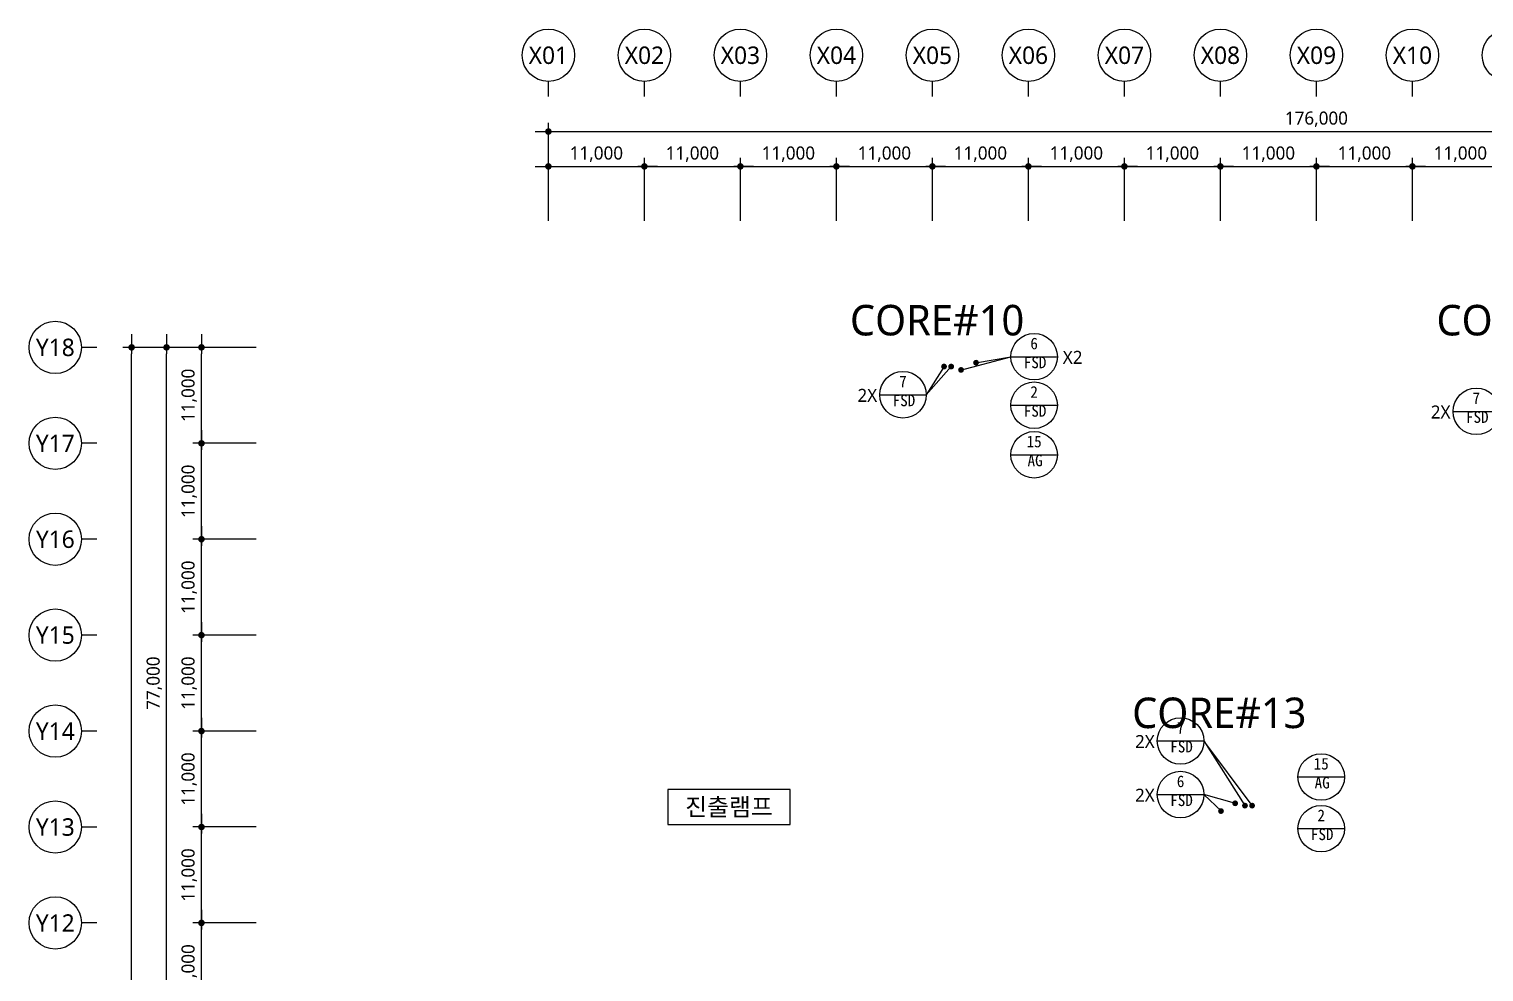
# Model space of a CAD drawing. Header units: millimetres. Extents: x 3479419 to 5579419, y 522746 to 3162891.
# Drawn here: x 4806612 to 4973304, y 2757772 to 2865891 of the extents above; entities that cross this region are included whole.
import ezdxf
from ezdxf.enums import TextEntityAlignment as Align

# ---------------------------------------------------------------- set-up
doc = ezdxf.new("R2010")
doc.units = ezdxf.units.MM
doc.layers.get('Defpoints').update_dxf_attribs({"color": 140})
for name, color, linetype, lineweight in [('A-AXIS-BUBL', 7, 'Continuous', 25), ('A-DIMS', 7, 'Continuous', 25), ('A-MKXX-SYMB', 7, 'Continuous', 25), ('A-XXXX-SYMB', 7, 'Continuous', 25), ('A-XXXX-TXT2', 3, 'Continuous', 25)]:
    doc.layers.add(name, color=color, linetype=linetype, lineweight=lineweight)
doc.layers.add('AA-SYMB', color=1, linetype='Continuous')
doc.styles.add('HY울릉도L', font='')
doc.styles.add('돋움', font='')
doc.styles.add('돋음', font='')
doc.styles.add('맑은고딕', font='malgun.ttf')
doc.styles.get('HY울릉도L').set_extended_font_data('HYwulM')
doc.styles.get('돋움').set_extended_font_data('DotumChe')
doc.styles.get('돋음').set_extended_font_data('Dotum')
doc.dimstyles.new('CDIM', dxfattribs={"dimtxt": 3, "dimasz": 1.5, "dimexe": 2, "dimexo": 1, "dimgap": 1, "dimtad": 1, "dimdec": 0, "dimrnd": 0.5, "dimzin": 0, "dimdsep": 32, "dimlunit": 6, "dimtxsty": 'HY울릉도L', "dimblk1": '_CIDOT', "dimblk2": '_CIDOT', "dimsah": 1, "dimcen": 5.5, "dimclrd": 2, "dimclre": 2, "dimclrt": 7, "dimadec": 0, "dimazin": 0, "dimtfac": 1, "dimtdec": 0, "dimtix": 1, "dimtmove": 2, "dimatfit": 1, "dimldrblk": '_CIDOT', "dimfxl": 1, "dimtolj": 1, "dimtzin": 0, "dimlwd": -1, "dimarcsym": 0})

# ---------------------------------------------------------------- blocks, each defined once
blk = doc.blocks.new('글_진출램프')
at = {"layer": 'A-XXXX-TXT2', "color": 0}
blk.add_lwpolyline([(-7000, -1997), (7000, -1997), (7000, 2003), (-7000, 2003)], close=True, dxfattribs=at)
at = {"layer": 'A-XXXX-TXT2', "style": '맑은고딕'}
blk.add_text('진출램프', height=2000, dxfattribs=at).set_placement((0, 3), align=Align.MIDDLE_CENTER)
blk = doc.blocks.new('_CIDOT')
at = {"color": 0, "linetype": 'ByBlock'}
blk.add_line((2, 0), (-1, 0), dxfattribs=at)
at = {"color": 0, "linetype": 'ByBlock', "const_width": 0.5}
blk.add_lwpolyline([(-0.25, 0, 1), (0.25, 0, 1)], format="xyb", close=True, dxfattribs=at)
blk = doc.blocks.new('*D17')
at = {"layer": 'A-DIMS', "lineweight": -2, "transparency": 16777216}
for p, q in [((93193, 175121), (85943, 175121)), ((93193, 164121), (85943, 164121))]:
    blk.add_line(p, q, dxfattribs=at)
at = {"layer": 'A-DIMS', "transparency": 16777216}
blk.add_line((86943, 164871), (86943, 174371), dxfattribs=at)
at = {"layer": 'Defpoints', "color": 0, "transparency": 16777216}
for p in [(86943, 175121), (93693, 175121), (93693, 164121)]:
    blk.add_point(p, dxfattribs=at)
at = {"layer": 'A-DIMS', "transparency": 16777216, "xscale": 750, "yscale": 750, "zscale": 750}
for p, rotation in [((86943, 175121), 90), ((86943, 164121), 270)]:
    blk.add_blockref('_CIDOT', p, dxfattribs=dict(at, rotation=rotation))
at = {"layer": 'A-DIMS', "color": 3, "transparency": 16777216, "insert": (85538, 169621), "char_height": 1500, "attachment_point": 5, "rotation": 90, "style": '맑은고딕'}
blk.add_mtext('\\A1;11,000', dxfattribs=at)
blk = doc.blocks.new('*D18')
at = {"layer": 'A-DIMS', "lineweight": -2, "transparency": 16777216}
for p, q in [((93193, 186121), (85943, 186121)), ((93193, 175121), (85943, 175121))]:
    blk.add_line(p, q, dxfattribs=at)
at = {"layer": 'A-DIMS', "transparency": 16777216}
blk.add_line((86943, 175871), (86943, 185371), dxfattribs=at)
at = {"layer": 'Defpoints', "color": 0, "transparency": 16777216}
for p in [(86943, 186121), (93693, 186121), (93693, 175121)]:
    blk.add_point(p, dxfattribs=at)
at = {"layer": 'A-DIMS', "transparency": 16777216, "xscale": 750, "yscale": 750, "zscale": 750}
for p, rotation in [((86943, 186121), 90), ((86943, 175121), 270)]:
    blk.add_blockref('_CIDOT', p, dxfattribs=dict(at, rotation=rotation))
at = {"layer": 'A-DIMS', "color": 3, "transparency": 16777216, "insert": (85538, 180621), "char_height": 1500, "attachment_point": 5, "rotation": 90, "style": '맑은고딕'}
blk.add_mtext('\\A1;11,000', dxfattribs=at)
blk = doc.blocks.new('*D19')
at = {"layer": 'A-DIMS', "lineweight": -2, "transparency": 16777216}
for p, q in [((93193, 197121), (85943, 197121)), ((93193, 186121), (85943, 186121))]:
    blk.add_line(p, q, dxfattribs=at)
at = {"layer": 'A-DIMS', "transparency": 16777216}
blk.add_line((86943, 186871), (86943, 196371), dxfattribs=at)
at = {"layer": 'Defpoints', "color": 0, "transparency": 16777216}
for p in [(86943, 197121), (93693, 197121), (93693, 186121)]:
    blk.add_point(p, dxfattribs=at)
at = {"layer": 'A-DIMS', "transparency": 16777216, "xscale": 750, "yscale": 750, "zscale": 750}
for p, rotation in [((86943, 197121), 90), ((86943, 186121), 270)]:
    blk.add_blockref('_CIDOT', p, dxfattribs=dict(at, rotation=rotation))
at = {"layer": 'A-DIMS', "color": 3, "transparency": 16777216, "insert": (85538, 191621), "char_height": 1500, "attachment_point": 5, "rotation": 90, "style": '맑은고딕'}
blk.add_mtext('\\A1;11,000', dxfattribs=at)
blk = doc.blocks.new('*D20')
at = {"layer": 'A-DIMS', "lineweight": -2, "transparency": 16777216}
for p, q in [((93193, 208121), (85943, 208121)), ((93193, 197121), (85943, 197121))]:
    blk.add_line(p, q, dxfattribs=at)
at = {"layer": 'A-DIMS', "transparency": 16777216}
blk.add_line((86943, 197871), (86943, 207371), dxfattribs=at)
at = {"layer": 'Defpoints', "color": 0, "transparency": 16777216}
for p in [(86943, 208121), (93693, 208121), (93693, 197121)]:
    blk.add_point(p, dxfattribs=at)
at = {"layer": 'A-DIMS', "transparency": 16777216, "xscale": 750, "yscale": 750, "zscale": 750}
for p, rotation in [((86943, 208121), 90), ((86943, 197121), 270)]:
    blk.add_blockref('_CIDOT', p, dxfattribs=dict(at, rotation=rotation))
at = {"layer": 'A-DIMS', "color": 3, "transparency": 16777216, "insert": (85538, 202621), "char_height": 1500, "attachment_point": 5, "rotation": 90, "style": '맑은고딕'}
blk.add_mtext('\\A1;11,000', dxfattribs=at)
blk = doc.blocks.new('*D21')
at = {"layer": 'A-DIMS', "lineweight": -2, "transparency": 16777216}
for p, q in [((93193, 219121), (85943, 219121)), ((93193, 208121), (85943, 208121))]:
    blk.add_line(p, q, dxfattribs=at)
at = {"layer": 'A-DIMS', "transparency": 16777216}
blk.add_line((86943, 208871), (86943, 218371), dxfattribs=at)
at = {"layer": 'Defpoints', "color": 0, "transparency": 16777216}
for p in [(86943, 219121), (93693, 219121), (93693, 208121)]:
    blk.add_point(p, dxfattribs=at)
at = {"layer": 'A-DIMS', "transparency": 16777216, "xscale": 750, "yscale": 750, "zscale": 750}
for p, rotation in [((86943, 219121), 90), ((86943, 208121), 270)]:
    blk.add_blockref('_CIDOT', p, dxfattribs=dict(at, rotation=rotation))
at = {"layer": 'A-DIMS', "color": 3, "transparency": 16777216, "insert": (85538, 213621), "char_height": 1500, "attachment_point": 5, "rotation": 90, "style": '맑은고딕'}
blk.add_mtext('\\A1;11,000', dxfattribs=at)
blk = doc.blocks.new('*D22')
at = {"layer": 'A-DIMS', "lineweight": -2, "transparency": 16777216}
for p, q in [((93193, 230121), (85943, 230121)), ((93193, 219121), (85943, 219121))]:
    blk.add_line(p, q, dxfattribs=at)
at = {"layer": 'A-DIMS', "transparency": 16777216}
blk.add_line((86943, 219871), (86943, 229371), dxfattribs=at)
at = {"layer": 'Defpoints', "color": 0, "transparency": 16777216}
for p in [(86943, 230121), (93693, 230121), (93693, 219121)]:
    blk.add_point(p, dxfattribs=at)
at = {"layer": 'A-DIMS', "transparency": 16777216, "xscale": 750, "yscale": 750, "zscale": 750}
for p, rotation in [((86943, 230121), 90), ((86943, 219121), 270)]:
    blk.add_blockref('_CIDOT', p, dxfattribs=dict(at, rotation=rotation))
at = {"layer": 'A-DIMS', "color": 3, "transparency": 16777216, "insert": (85538, 224621), "char_height": 1500, "attachment_point": 5, "rotation": 90, "style": '맑은고딕'}
blk.add_mtext('\\A1;11,000', dxfattribs=at)
blk = doc.blocks.new('*D23')
at = {"layer": 'A-DIMS', "lineweight": -2, "transparency": 16777216}
for p, q in [((93193, 241121), (85943, 241121)), ((93193, 230121), (85943, 230121))]:
    blk.add_line(p, q, dxfattribs=at)
at = {"layer": 'A-DIMS', "transparency": 16777216}
blk.add_line((86943, 230871), (86943, 240371), dxfattribs=at)
at = {"layer": 'Defpoints', "color": 0, "transparency": 16777216}
for p in [(86943, 241121), (93693, 241121), (93693, 230121)]:
    blk.add_point(p, dxfattribs=at)
at = {"layer": 'A-DIMS', "transparency": 16777216, "xscale": 750, "yscale": 750, "zscale": 750}
for p, rotation in [((86943, 241121), 90), ((86943, 230121), 270)]:
    blk.add_blockref('_CIDOT', p, dxfattribs=dict(at, rotation=rotation))
at = {"layer": 'A-DIMS', "color": 3, "transparency": 16777216, "insert": (85538, 235621), "char_height": 1500, "attachment_point": 5, "rotation": 90, "style": '맑은고딕'}
blk.add_mtext('\\A1;11,000', dxfattribs=at)
blk = doc.blocks.new('*D25')
at = {"layer": 'A-DIMS', "lineweight": -2, "transparency": 16777216}
for p, q in [((93193, 241121), (77943, 241121)), ((93193, 45121), (77943, 45121))]:
    blk.add_line(p, q, dxfattribs=at)
at = {"layer": 'A-DIMS', "transparency": 16777216}
blk.add_line((78943, 45871), (78943, 240371), dxfattribs=at)
at = {"layer": 'Defpoints', "color": 0, "transparency": 16777216}
for p in [(78943, 241121), (93693, 241121), (93693, 45121)]:
    blk.add_point(p, dxfattribs=at)
at = {"layer": 'A-DIMS', "transparency": 16777216, "xscale": 750, "yscale": 750, "zscale": 750}
for p, rotation in [((78943, 241121), 90), ((78943, 45121), 270)]:
    blk.add_blockref('_CIDOT', p, dxfattribs=dict(at, rotation=rotation))
at = {"layer": 'A-DIMS', "color": 3, "transparency": 16777216, "insert": (77538, 143121), "char_height": 1500, "attachment_point": 5, "rotation": 90, "style": '맑은고딕'}
blk.add_mtext('\\A1;196,000', dxfattribs=at)
blk = doc.blocks.new('*D28')
at = {"layer": 'A-DIMS', "lineweight": -2, "transparency": 16777216}
for p, q in [((93193, 241121), (81943, 241121)), ((93193, 164121), (81943, 164121))]:
    blk.add_line(p, q, dxfattribs=at)
at = {"layer": 'A-DIMS', "transparency": 16777216}
blk.add_line((82943, 164871), (82943, 240371), dxfattribs=at)
at = {"layer": 'Defpoints', "color": 0, "transparency": 16777216}
for p in [(82943, 241121), (93693, 241121), (93693, 164121)]:
    blk.add_point(p, dxfattribs=at)
at = {"layer": 'A-DIMS', "transparency": 16777216, "xscale": 750, "yscale": 750, "zscale": 750}
for p, rotation in [((82943, 241121), 90), ((82943, 164121), 270)]:
    blk.add_blockref('_CIDOT', p, dxfattribs=dict(at, rotation=rotation))
at = {"layer": 'A-DIMS', "color": 3, "transparency": 16777216, "insert": (81542, 202621), "char_height": 1500, "attachment_point": 5, "rotation": 90, "style": '맑은고딕'}
blk.add_mtext('\\A1;77,000', dxfattribs=at)
blk = doc.blocks.new('*D29')
at = {"layer": 'A-DIMS', "lineweight": -2, "transparency": 16777216}
for p, q in [((148693, 255621), (148693, 262871)), ((159693, 255621), (159693, 262871))]:
    blk.add_line(p, q, dxfattribs=at)
at = {"layer": 'A-DIMS', "transparency": 16777216}
blk.add_line((149443, 261871), (158943, 261871), dxfattribs=at)
at = {"layer": 'Defpoints', "color": 0, "transparency": 16777216}
for p in [(159693, 261871), (148693, 255121), (159693, 255121)]:
    blk.add_point(p, dxfattribs=at)
at = {"layer": 'A-DIMS', "transparency": 16777216, "xscale": 750, "yscale": 750, "zscale": 750, "rotation": 180}
blk.add_blockref('_CIDOT', (148693, 261871), dxfattribs=at)
at = {"layer": 'A-DIMS', "transparency": 16777216, "xscale": 750, "yscale": 750, "zscale": 750}
blk.add_blockref('_CIDOT', (159693, 261871), dxfattribs=at)
at = {"layer": 'A-DIMS', "color": 3, "transparency": 16777216, "insert": (154193, 263275), "char_height": 1500, "attachment_point": 5, "style": '맑은고딕'}
blk.add_mtext('\\A1;11,000', dxfattribs=at)
blk = doc.blocks.new('*D30')
at = {"layer": 'A-DIMS', "lineweight": -2, "transparency": 16777216}
for p, q in [((159693, 255621), (159693, 262871)), ((170693, 255621), (170693, 262871))]:
    blk.add_line(p, q, dxfattribs=at)
at = {"layer": 'A-DIMS', "transparency": 16777216}
blk.add_line((160443, 261871), (169943, 261871), dxfattribs=at)
at = {"layer": 'Defpoints', "color": 0, "transparency": 16777216}
for p in [(170693, 261871), (159693, 255121), (170693, 255121)]:
    blk.add_point(p, dxfattribs=at)
at = {"layer": 'A-DIMS', "transparency": 16777216, "xscale": 750, "yscale": 750, "zscale": 750, "rotation": 180}
blk.add_blockref('_CIDOT', (159693, 261871), dxfattribs=at)
at = {"layer": 'A-DIMS', "transparency": 16777216, "xscale": 750, "yscale": 750, "zscale": 750}
blk.add_blockref('_CIDOT', (170693, 261871), dxfattribs=at)
at = {"layer": 'A-DIMS', "color": 3, "transparency": 16777216, "insert": (165193, 263275), "char_height": 1500, "attachment_point": 5, "style": '맑은고딕'}
blk.add_mtext('\\A1;11,000', dxfattribs=at)
blk = doc.blocks.new('*D31')
at = {"layer": 'A-DIMS', "lineweight": -2, "transparency": 16777216}
for p, q in [((170693, 255621), (170693, 262871)), ((181693, 255621), (181693, 262871))]:
    blk.add_line(p, q, dxfattribs=at)
at = {"layer": 'A-DIMS', "transparency": 16777216}
blk.add_line((171443, 261871), (180943, 261871), dxfattribs=at)
at = {"layer": 'Defpoints', "color": 0, "transparency": 16777216}
for p in [(181693, 261871), (170693, 255121), (181693, 255121)]:
    blk.add_point(p, dxfattribs=at)
at = {"layer": 'A-DIMS', "transparency": 16777216, "xscale": 750, "yscale": 750, "zscale": 750, "rotation": 180}
blk.add_blockref('_CIDOT', (170693, 261871), dxfattribs=at)
at = {"layer": 'A-DIMS', "transparency": 16777216, "xscale": 750, "yscale": 750, "zscale": 750}
blk.add_blockref('_CIDOT', (181693, 261871), dxfattribs=at)
at = {"layer": 'A-DIMS', "color": 3, "transparency": 16777216, "insert": (176193, 263275), "char_height": 1500, "attachment_point": 5, "style": '맑은고딕'}
blk.add_mtext('\\A1;11,000', dxfattribs=at)
blk = doc.blocks.new('*D32')
at = {"layer": 'A-DIMS', "lineweight": -2, "transparency": 16777216}
for p, q in [((181693, 255621), (181693, 262871)), ((192693, 255621), (192693, 262871))]:
    blk.add_line(p, q, dxfattribs=at)
at = {"layer": 'A-DIMS', "transparency": 16777216}
blk.add_line((182443, 261871), (191943, 261871), dxfattribs=at)
at = {"layer": 'Defpoints', "color": 0, "transparency": 16777216}
for p in [(192693, 261871), (181693, 255121), (192693, 255121)]:
    blk.add_point(p, dxfattribs=at)
at = {"layer": 'A-DIMS', "transparency": 16777216, "xscale": 750, "yscale": 750, "zscale": 750, "rotation": 180}
blk.add_blockref('_CIDOT', (181693, 261871), dxfattribs=at)
at = {"layer": 'A-DIMS', "transparency": 16777216, "xscale": 750, "yscale": 750, "zscale": 750}
blk.add_blockref('_CIDOT', (192693, 261871), dxfattribs=at)
at = {"layer": 'A-DIMS', "color": 3, "transparency": 16777216, "insert": (187193, 263275), "char_height": 1500, "attachment_point": 5, "style": '맑은고딕'}
blk.add_mtext('\\A1;11,000', dxfattribs=at)
blk = doc.blocks.new('*D33')
at = {"layer": 'A-DIMS', "lineweight": -2, "transparency": 16777216}
for p, q in [((192693, 255621), (192693, 262871)), ((203693, 255621), (203693, 262871))]:
    blk.add_line(p, q, dxfattribs=at)
at = {"layer": 'A-DIMS', "transparency": 16777216}
blk.add_line((193443, 261871), (202943, 261871), dxfattribs=at)
at = {"layer": 'Defpoints', "color": 0, "transparency": 16777216}
for p in [(203693, 261871), (192693, 255121), (203693, 255121)]:
    blk.add_point(p, dxfattribs=at)
at = {"layer": 'A-DIMS', "transparency": 16777216, "xscale": 750, "yscale": 750, "zscale": 750, "rotation": 180}
blk.add_blockref('_CIDOT', (192693, 261871), dxfattribs=at)
at = {"layer": 'A-DIMS', "transparency": 16777216, "xscale": 750, "yscale": 750, "zscale": 750}
blk.add_blockref('_CIDOT', (203693, 261871), dxfattribs=at)
at = {"layer": 'A-DIMS', "color": 3, "transparency": 16777216, "insert": (198193, 263275), "char_height": 1500, "attachment_point": 5, "style": '맑은고딕'}
blk.add_mtext('\\A1;11,000', dxfattribs=at)
blk = doc.blocks.new('*D34')
at = {"layer": 'A-DIMS', "lineweight": -2, "transparency": 16777216}
for p, q in [((203693, 255621), (203693, 262871)), ((214693, 255621), (214693, 262871))]:
    blk.add_line(p, q, dxfattribs=at)
at = {"layer": 'A-DIMS', "transparency": 16777216}
blk.add_line((204443, 261871), (213943, 261871), dxfattribs=at)
at = {"layer": 'Defpoints', "color": 0, "transparency": 16777216}
for p in [(214693, 261871), (203693, 255121), (214693, 255121)]:
    blk.add_point(p, dxfattribs=at)
at = {"layer": 'A-DIMS', "transparency": 16777216, "xscale": 750, "yscale": 750, "zscale": 750, "rotation": 180}
blk.add_blockref('_CIDOT', (203693, 261871), dxfattribs=at)
at = {"layer": 'A-DIMS', "transparency": 16777216, "xscale": 750, "yscale": 750, "zscale": 750}
blk.add_blockref('_CIDOT', (214693, 261871), dxfattribs=at)
at = {"layer": 'A-DIMS', "color": 3, "transparency": 16777216, "insert": (209193, 263275), "char_height": 1500, "attachment_point": 5, "style": '맑은고딕'}
blk.add_mtext('\\A1;11,000', dxfattribs=at)
blk = doc.blocks.new('*D35')
at = {"layer": 'A-DIMS', "lineweight": -2, "transparency": 16777216}
for p, q in [((214693, 255621), (214693, 262871)), ((225693, 255621), (225693, 262871))]:
    blk.add_line(p, q, dxfattribs=at)
at = {"layer": 'A-DIMS', "transparency": 16777216}
blk.add_line((215443, 261871), (224943, 261871), dxfattribs=at)
at = {"layer": 'Defpoints', "color": 0, "transparency": 16777216}
for p in [(225693, 261871), (214693, 255121), (225693, 255121)]:
    blk.add_point(p, dxfattribs=at)
at = {"layer": 'A-DIMS', "transparency": 16777216, "xscale": 750, "yscale": 750, "zscale": 750, "rotation": 180}
blk.add_blockref('_CIDOT', (214693, 261871), dxfattribs=at)
at = {"layer": 'A-DIMS', "transparency": 16777216, "xscale": 750, "yscale": 750, "zscale": 750}
blk.add_blockref('_CIDOT', (225693, 261871), dxfattribs=at)
at = {"layer": 'A-DIMS', "color": 3, "transparency": 16777216, "insert": (220193, 263275), "char_height": 1500, "attachment_point": 5, "style": '맑은고딕'}
blk.add_mtext('\\A1;11,000', dxfattribs=at)
blk = doc.blocks.new('*D36')
at = {"layer": 'A-DIMS', "lineweight": -2, "transparency": 16777216}
for p, q in [((225693, 255621), (225693, 262871)), ((236693, 255621), (236693, 262871))]:
    blk.add_line(p, q, dxfattribs=at)
at = {"layer": 'A-DIMS', "transparency": 16777216}
blk.add_line((226443, 261871), (235943, 261871), dxfattribs=at)
at = {"layer": 'Defpoints', "color": 0, "transparency": 16777216}
for p in [(236693, 261871), (225693, 255121), (236693, 255121)]:
    blk.add_point(p, dxfattribs=at)
at = {"layer": 'A-DIMS', "transparency": 16777216, "xscale": 750, "yscale": 750, "zscale": 750, "rotation": 180}
blk.add_blockref('_CIDOT', (225693, 261871), dxfattribs=at)
at = {"layer": 'A-DIMS', "transparency": 16777216, "xscale": 750, "yscale": 750, "zscale": 750}
blk.add_blockref('_CIDOT', (236693, 261871), dxfattribs=at)
at = {"layer": 'A-DIMS', "color": 3, "transparency": 16777216, "insert": (231193, 263275), "char_height": 1500, "attachment_point": 5, "style": '맑은고딕'}
blk.add_mtext('\\A1;11,000', dxfattribs=at)
blk = doc.blocks.new('*D42')
at = {"layer": 'A-DIMS', "lineweight": -2, "transparency": 16777216}
for p, q in [((126693, 255621), (126693, 266871)), ((302693, 255621), (302693, 266871))]:
    blk.add_line(p, q, dxfattribs=at)
at = {"layer": 'A-DIMS', "transparency": 16777216}
blk.add_line((127443, 265871), (301943, 265871), dxfattribs=at)
at = {"layer": 'Defpoints', "color": 0, "transparency": 16777216}
for p in [(302693, 265871), (126693, 255121), (302693, 255121)]:
    blk.add_point(p, dxfattribs=at)
at = {"layer": 'A-DIMS', "transparency": 16777216, "xscale": 750, "yscale": 750, "zscale": 750, "rotation": 180}
blk.add_blockref('_CIDOT', (126693, 265871), dxfattribs=at)
at = {"layer": 'A-DIMS', "transparency": 16777216, "xscale": 750, "yscale": 750, "zscale": 750}
blk.add_blockref('_CIDOT', (302693, 265871), dxfattribs=at)
at = {"layer": 'A-DIMS', "color": 3, "transparency": 16777216, "insert": (214693, 267275), "char_height": 1500, "attachment_point": 5, "style": '맑은고딕'}
blk.add_mtext('\\A1;176,000', dxfattribs=at)
blk = doc.blocks.new('*D44')
at = {"layer": 'A-DIMS', "lineweight": -2, "transparency": 16777216}
for p, q in [((126693, 255621), (126693, 262871)), ((137693, 255621), (137693, 262871))]:
    blk.add_line(p, q, dxfattribs=at)
at = {"layer": 'A-DIMS', "transparency": 16777216}
blk.add_line((127443, 261871), (136943, 261871), dxfattribs=at)
at = {"layer": 'Defpoints', "color": 0, "transparency": 16777216}
for p in [(137693, 261871), (126693, 255121), (137693, 255121)]:
    blk.add_point(p, dxfattribs=at)
at = {"layer": 'A-DIMS', "transparency": 16777216, "xscale": 750, "yscale": 750, "zscale": 750, "rotation": 180}
blk.add_blockref('_CIDOT', (126693, 261871), dxfattribs=at)
at = {"layer": 'A-DIMS', "transparency": 16777216, "xscale": 750, "yscale": 750, "zscale": 750}
blk.add_blockref('_CIDOT', (137693, 261871), dxfattribs=at)
at = {"layer": 'A-DIMS', "color": 3, "transparency": 16777216, "insert": (132193, 263275), "char_height": 1500, "attachment_point": 5, "style": '맑은고딕'}
blk.add_mtext('\\A1;11,000', dxfattribs=at)
blk = doc.blocks.new('*D45')
at = {"layer": 'A-DIMS', "lineweight": -2, "transparency": 16777216}
for p, q in [((137693, 255621), (137693, 262871)), ((148693, 255621), (148693, 262871))]:
    blk.add_line(p, q, dxfattribs=at)
at = {"layer": 'A-DIMS', "transparency": 16777216}
blk.add_line((138443, 261871), (147943, 261871), dxfattribs=at)
at = {"layer": 'Defpoints', "color": 0, "transparency": 16777216}
for p in [(148693, 261871), (137693, 255121), (148693, 255121)]:
    blk.add_point(p, dxfattribs=at)
at = {"layer": 'A-DIMS', "transparency": 16777216, "xscale": 750, "yscale": 750, "zscale": 750, "rotation": 180}
blk.add_blockref('_CIDOT', (137693, 261871), dxfattribs=at)
at = {"layer": 'A-DIMS', "transparency": 16777216, "xscale": 750, "yscale": 750, "zscale": 750}
blk.add_blockref('_CIDOT', (148693, 261871), dxfattribs=at)
at = {"layer": 'A-DIMS', "color": 3, "transparency": 16777216, "insert": (143193, 263275), "char_height": 1500, "attachment_point": 5, "style": '맑은고딕'}
blk.add_mtext('\\A1;11,000', dxfattribs=at)
blk = doc.blocks.new('WINSYMBOL-flat-1')
at = {"layer": 'AA-SYMB', "color": 3}
blk.add_line((-1440, 0), (1440, 0), dxfattribs=at)
blk.add_circle((0, 0), 1440, dxfattribs=at)
at = {"layer": 'AA-SYMB', "style": '돋음'}
blk.add_attdef('0', text='', height=720, dxfattribs=at).set_placement((0, 246), align=Align.CENTER)
at = {"layer": 'AA-SYMB', "style": '돋음', "width": 0.95}
blk.add_attdef('FSD', text='', height=720, dxfattribs=at).set_placement((59, -927), align=Align.CENTER)
blk = doc.blocks.new('A$C425F3A2A')
at = {"layer": 'Defpoints', "style": '맑은고딕'}
for s, p in [('CORE#10', (181217, 241440)), ('CORE#11', (248418, 241440)), ('CORE#13', (213551, 196412))]:
    blk.add_text(s, height=3500, dxfattribs=at).set_placement(p, align=Align.BOTTOM_RIGHT)
blk = doc.blocks.new('fsd7_9F')
at = {"layer": 'A-MKXX-SYMB'}
h = blk.add_hatch(color=256, dxfattribs=at)
edge = h.paths.add_edge_path()
edge.add_arc((172028, 238921), 333, -180, 180)
h = blk.add_hatch(color=256, dxfattribs=at)
edge = h.paths.add_edge_path()
edge.add_arc((172843, 238921), 333, -180, 180)
h = blk.add_hatch(color=256, dxfattribs=at)
edge = h.paths.add_edge_path()
edge.add_arc((206508, 188571), 333, -180, 180)
h = blk.add_hatch(color=256, dxfattribs=at)
edge = h.paths.add_edge_path()
edge.add_arc((207323, 188571), 333, -180, 180)
at = {"layer": 'A-XXXX-SYMB'}
for points in [[(172028, 238921), (169991, 235687), (172843, 238921)], [(207323, 188571), (201797, 195986), (206508, 188571)]]:
    blk.add_lwpolyline(points, dxfattribs=at)
ref = blk.add_blockref('WINSYMBOL-flat-1', (167324, 235687), dxfattribs=dict(xscale=1.851851851790402, yscale=1.851851851790402, zscale=1.851851851790402))
ref.add_attrib('0', '7', dxfattribs={"layer": 'AA-SYMB', "color": 3, "height": 1333, "style": '돋움'}).set_placement((167324, 236143), align=Align.BOTTOM_CENTER)
ref.add_attrib('FSD', 'FSD', dxfattribs={"layer": 'AA-SYMB', "color": 3, "height": 1333.3, "style": '돋움'}).set_placement((167432, 233970), align=Align.BOTTOM_CENTER)
ref = blk.add_blockref('WINSYMBOL-flat-1', (233016, 233780), dxfattribs=dict(xscale=1.851851851790402, yscale=1.851851851790402, zscale=1.851851851790402))
ref.add_attrib('0', '7', dxfattribs={"layer": 'AA-SYMB', "color": 3, "height": 1333, "style": '돋움'}).set_placement((233016, 234235), align=Align.BOTTOM_CENTER)
ref.add_attrib('FSD', 'FSD', dxfattribs={"layer": 'AA-SYMB', "color": 3, "height": 1333.3, "style": '돋움'}).set_placement((233124, 232063), align=Align.BOTTOM_CENTER)
ref = blk.add_blockref('WINSYMBOL-flat-1', (199130, 195986), dxfattribs=dict(xscale=1.851851851790402, yscale=1.851851851790402, zscale=1.851851851790402))
ref.add_attrib('0', '7', dxfattribs={"layer": 'AA-SYMB', "color": 3, "height": 1333, "style": '돋움'}).set_placement((199130, 196442), align=Align.BOTTOM_CENTER)
ref.add_attrib('FSD', 'FSD', dxfattribs={"layer": 'AA-SYMB', "color": 3, "height": 1333.3, "style": '돋움'}).set_placement((199239, 194270), align=Align.BOTTOM_CENTER)
at = {"layer": 'A-XXXX-TXT2', "style": '맑은고딕'}
for p in [(163235, 234864), (228927, 232957), (195042, 195164)]:
    blk.add_text('2X', height=1500, dxfattribs=at).set_placement(p, align=Align.CENTER)
blk = doc.blocks.new('DIM(210222)')
for p, q in [((126693, 269870.6), (126693, 271620.6)), ((137693, 269870.6), (137693, 271620.6)), ((148693, 269870.6), (148693, 271620.6)), ((159693, 269870.6), (159693, 271620.6)), ((170693, 269870.6), (170693, 271620.6)), ((181693, 269870.6), (181693, 271620.6)), ((192693, 269870.6), (192693, 271620.6)), ((203693, 269870.6), (203693, 271620.6)), ((214693, 269870.6), (214693, 271620.6)), ((225693, 269870.6), (225693, 271620.6)), ((74943, 241120.6), (73193, 241120.6)), ((74943, 230120.6), (73193, 230120.6)), ((74943, 219120.6), (73193, 219120.6)), ((74943, 208120.6), (73193, 208120.6)), ((74943, 197120.6), (73193, 197120.6)), ((74943, 186120.6), (73193, 186120.6)), ((74943, 175120.6), (73193, 175120.6))]:
    blk.add_line(p, q)
at = {"layer": 'A-AXIS-BUBL', "ltscale": 0.2}
for centre in [(126693, 274620.6), (137693, 274620.6), (148693, 274620.6), (159693, 274620.6), (170693, 274620.6), (181693, 274620.6), (192693, 274620.6), (203693, 274620.6), (214693, 274620.6), (225693, 274620.6), (236693, 274620.6), (70193, 241120.6), (70193, 230120.6), (70193, 219120.6), (70193, 208120.6), (70193, 197120.6), (70193, 186120.6), (70193, 175120.6)]:
    blk.add_circle(centre, 3000, dxfattribs=at)
at = {"layer": 'A-XXXX-TXT2', "ltscale": 0.2, "style": '맑은고딕'}
for s, p in [('X01', (126693, 274620.6)), ('X02', (137693, 274620.6)), ('X03', (148693, 274620.6)), ('X04', (159693, 274620.6)), ('X05', (170693, 274620.6)), ('X06', (181693, 274620.6)), ('X07', (192693, 274620.6)), ('X08', (203693, 274620.6)), ('X09', (214693, 274620.6)), ('X10', (225693, 274620.6)), ('Y18', (70193, 241120.6)), ('Y17', (70193, 230120.6)), ('Y16', (70193, 219120.6)), ('Y15', (70193, 208120.6)), ('Y14', (70193, 197120.6)), ('Y13', (70193, 186120.6)), ('Y12', (70193, 175120.6))]:
    blk.add_text(s, height=2000, dxfattribs=at).set_placement(p, align=Align.MIDDLE)
at = {"layer": 'A-DIMS'}
for p1, p2, distance, picture, middle in [((126693, 255120.6), (302693, 255120.6), 10750, '*D42', (214693, 267275.5)), ((126693, 255120.6), (137693, 255120.6), 6750, '*D44', (132193, 263275.5)), ((137693, 255120.6), (148693, 255120.6), 6750, '*D45', (143193, 263275.5)), ((148693, 255120.6), (159693, 255120.6), 6750, '*D29', (154193, 263275.5)), ((159693, 255120.6), (170693, 255120.6), 6750, '*D30', (165193, 263275.5)), ((170693, 255120.6), (181693, 255120.6), 6750, '*D31', (176193, 263275.5)), ((181693, 255120.6), (192693, 255120.6), 6750, '*D32', (187193, 263275.5)), ((192693, 255120.6), (203693, 255120.6), 6750, '*D33', (198193, 263275.5)), ((203693, 255120.6), (214693, 255120.6), 6750, '*D34', (209193, 263275.5)), ((214693, 255120.6), (225693, 255120.6), 6750, '*D35', (220193, 263275.5)), ((225693, 255120.6), (236693, 255120.6), 6750, '*D36', (231193, 263275.5)), ((93693, 45120.6), (93693, 241120.6), 14750, '*D25', (77538.1, 143120.6)), ((93693, 164120.6), (93693, 241120.6), 10750, '*D28', (81542.2, 202620.6)), ((93693, 230120.6), (93693, 241120.6), 6750, '*D23', (85538.1, 235620.6)), ((93693, 219120.6), (93693, 230120.6), 6750, '*D22', (85538.1, 224620.6)), ((93693, 208120.6), (93693, 219120.6), 6750, '*D21', (85538.1, 213620.6)), ((93693, 197120.6), (93693, 208120.6), 6750, '*D20', (85538.1, 202620.6)), ((93693, 186120.6), (93693, 197120.6), 6750, '*D19', (85538.1, 191620.6)), ((93693, 175120.6), (93693, 186120.6), 6750, '*D18', (85538.1, 180620.6)), ((93693, 164120.6), (93693, 175120.6), 6750, '*D17', (85538.1, 169620.6))]:
    dim = blk.add_aligned_dim(p1=p1, p2=p2, distance=distance, dimstyle='CDIM', override={"dimscale": 500, "dimtxsty": '맑은고딕', "dimclrd": 256, "dimclre": 256, "dimclrt": 3}, dxfattribs=at)
    dim.commit()
    dim.dimension.update_dxf_attribs({"geometry": picture, "text_midpoint": middle})

msp = doc.modelspace()

# ---------------------------------------------------------------- hatches: boundary and pattern name
at = {"layer": 'A-MKXX-SYMB'}
h = msp.add_hatch(color=256, dxfattribs=at)
edge = h.paths.add_edge_path()
edge.add_arc((4913392.8, 2826803.4), 333.3, 0, 360)
h = msp.add_hatch(color=256, dxfattribs=at)
edge = h.paths.add_edge_path()
edge.add_arc((4915112.6, 2827633.5), 333.3, 0, 360)
h = msp.add_hatch(color=256, dxfattribs=at)
edge = h.paths.add_edge_path()
edge.add_arc((4944802.9, 2777106.1), 333.3, 180, 540, ccw=False)
h = msp.add_hatch(color=256, dxfattribs=at)
edge = h.paths.add_edge_path()
edge.add_arc((4943179.7, 2776218.4), 333.3, 180, 540, ccw=False)

# ---------------------------------------------------------------- linework, layer by layer
at = {"layer": 'A-XXXX-SYMB'}
for points in [[(4913344.6, 2826793.7), (4919101.2, 2828317.1)], [(4915064.3, 2827623.8), (4919101.2, 2828317.1)], [(4944712.9, 2777128.5), (4941215.9, 2778109.7)], [(4943227.9, 2776208.7), (4941215.9, 2778109.7)]]:
    msp.add_lwpolyline(points, dxfattribs=at)

# ---------------------------------------------------------------- block references
for name, p in [('DIM(210222)', (4739418.8, 2588270.6)), ('fsd7_9F', (4739418.8, 2588270.6)), ('글_진출램프', (4886811.8, 2776691.2))]:
    msp.add_blockref(name, p)
ref = msp.add_blockref('WINSYMBOL-flat-1', (4921767.8, 2828317.1), dxfattribs=dict(xscale=1.851851851790402, yscale=1.851851851790402, zscale=1.851851851790402))
ref.add_attrib('0', '6', dxfattribs={"layer": 'AA-SYMB', "color": 3, "height": 1333.3, "style": '돋움'}).set_placement((4921767.8, 2828772.7), align=Align.BOTTOM_CENTER)
ref.add_attrib('FSD', 'FSD', dxfattribs={"layer": 'AA-SYMB', "color": 3, "height": 1333.33, "style": '돋움'}).set_placement((4921876.3, 2826600.3), align=Align.BOTTOM_CENTER)
ref = msp.add_blockref('WINSYMBOL-flat-1', (4921767.8, 2822756.7), dxfattribs=dict(xscale=1.851851851790402, yscale=1.851851851790402, zscale=1.851851851790402))
ref.add_attrib('0', '2', dxfattribs={"layer": 'AA-SYMB', "color": 3, "height": 1333.3, "style": '돋움'}).set_placement((4921767.8, 2823212.3), align=Align.BOTTOM_CENTER)
ref.add_attrib('FSD', 'FSD', dxfattribs={"layer": 'AA-SYMB', "color": 3, "height": 1333.33, "style": '돋움'}).set_placement((4921876.3, 2821039.9), align=Align.BOTTOM_CENTER)
ref = msp.add_blockref('WINSYMBOL-flat-1', (4921767.8, 2817075.1), dxfattribs=dict(xscale=1.851851851790402, yscale=1.851851851790402, zscale=1.851851851790402))
ref.add_attrib('0', '15', dxfattribs={"layer": 'AA-SYMB', "color": 3, "height": 1333.33, "style": '돋움'}).set_placement((4921767.8, 2817530.7), align=Align.BOTTOM_CENTER)
ref.add_attrib('FSD', 'AG', dxfattribs={"layer": 'AA-SYMB', "color": 3, "height": 1333.33, "style": '돋움'}).set_placement((4921876.3, 2815358.3), align=Align.BOTTOM_CENTER)
ref = msp.add_blockref('WINSYMBOL-flat-1', (4954662.5, 2780126.9), dxfattribs=dict(xscale=1.851851851790402, yscale=1.851851851790402, zscale=1.851851851790402))
ref.add_attrib('0', '15', dxfattribs={"layer": 'AA-SYMB', "color": 3, "height": 1333.33, "style": '돋움'}).set_placement((4954662.5, 2780582.5), align=Align.BOTTOM_CENTER)
ref.add_attrib('FSD', 'AG', dxfattribs={"layer": 'AA-SYMB', "color": 3, "height": 1333.33, "style": '돋움'}).set_placement((4954771, 2778410.1), align=Align.BOTTOM_CENTER)
ref = msp.add_blockref('WINSYMBOL-flat-1', (4938549.3, 2778109.7), dxfattribs=dict(xscale=1.851851851790402, yscale=1.851851851790402, zscale=1.851851851790402))
ref.add_attrib('0', '6', dxfattribs={"layer": 'AA-SYMB', "color": 3, "height": 1333.3, "style": '돋움'}).set_placement((4938549.3, 2778565.3), align=Align.BOTTOM_CENTER)
ref.add_attrib('FSD', 'FSD', dxfattribs={"layer": 'AA-SYMB', "color": 3, "height": 1333.33, "style": '돋움'}).set_placement((4938657.7, 2776392.9), align=Align.BOTTOM_CENTER)
ref = msp.add_blockref('WINSYMBOL-flat-1', (4954662.5, 2774201.3), dxfattribs=dict(xscale=1.851851851790402, yscale=1.851851851790402, zscale=1.851851851790402))
ref.add_attrib('0', '2', dxfattribs={"layer": 'AA-SYMB', "color": 3, "height": 1333.3, "style": '돋움'}).set_placement((4954662.5, 2774656.9), align=Align.BOTTOM_CENTER)
ref.add_attrib('FSD', 'FSD', dxfattribs={"layer": 'AA-SYMB', "color": 3, "height": 1333.33, "style": '돋움'}).set_placement((4954771, 2772484.5), align=Align.BOTTOM_CENTER)
msp.add_blockref('A$C425F3A2A', (4739418.8, 2588270.6), dxfattribs=at)

# ---------------------------------------------------------------- texts
at = {"layer": 'A-XXXX-TXT2', "style": '맑은고딕'}
for s, p in [('X2', (4926179, 2827494.3)), ('2X', (4934460.7, 2777286.9))]:
    msp.add_text(s, height=1500, dxfattribs=at).set_placement(p, align=Align.CENTER)

doc.saveas('drawing.dxf')
